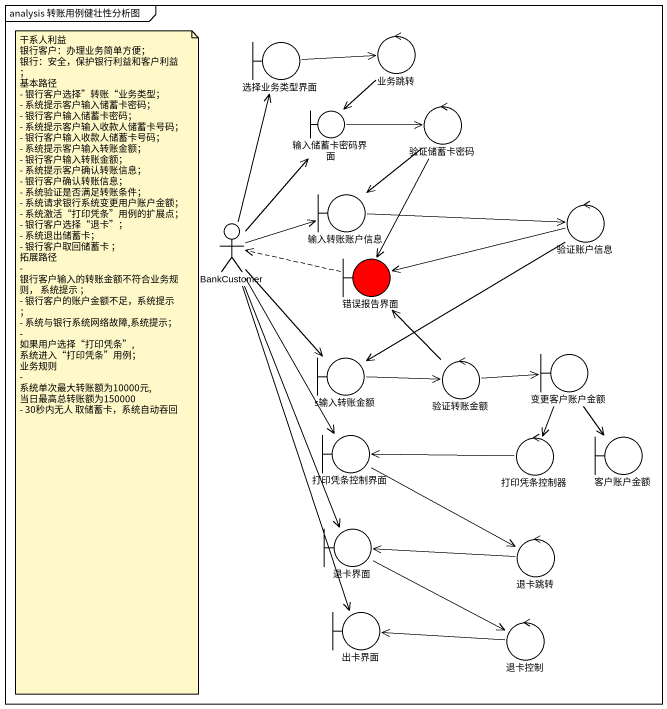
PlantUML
@startuml
mainframe analysis 转账用例健壮性分析图
boundary 选择业务类型界面
control 业务跳转
boundary 输入储蓄卡密码界面
control 验证储蓄卡密码
boundary 输入转账账户信息
control 验证账户信息
actor BankCustomer
boundary 错误报告界面 #FF0000
boundary s输入转账金额
control 验证转账金额
boundary 变更客户账户金额
boundary 打印凭条控制界面
control 打印凭条控制器
boundary 客户账户金额
boundary 退卡界面
control 退卡跳转
boundary 出卡界面
control 退卡控制
选择业务类型界面 -right-> 业务跳转
业务跳转 --> 输入储蓄卡密码界面
输入储蓄卡密码界面 -right-> 验证储蓄卡密码
验证储蓄卡密码 --> 输入转账账户信息
验证储蓄卡密码 --> 错误报告界面
输入转账账户信息 -right-> 验证账户信息
验证账户信息 -left-> 错误报告界面
验证账户信息 --> s输入转账金额
BankCustomer -up-> 选择业务类型界面
BankCustomer -up-> 输入储蓄卡密码界面
BankCustomer -right-> 输入转账账户信息
BankCustomer --> s输入转账金额
BankCustomer --> 打印凭条控制界面
BankCustomer --> 退卡界面
BankCustomer --> 出卡界面
错误报告界面 .left.> BankCustomer
s输入转账金额 -right-> 验证转账金额
验证转账金额 -up-> 错误报告界面
验证转账金额 -right-> 变更客户账户金额
变更客户账户金额 --> 打印凭条控制器
变更客户账户金额 --> 客户账户金额
打印凭条控制界面 -right-> 退卡跳转
打印凭条控制器 -left-> 打印凭条控制界面
退卡界面 -right-> 退卡控制
退卡跳转 -left-> 退卡界面
退卡控制 -left-> 出卡界面
note as N1
  干系人利益
  银行客户：办理业务简单方便；
  银行：安全，保护银行利益和客户利益；
  基本路径
  - 银行客户选择”转账“业务类型；
  - 系统提示客户输入储蓄卡密码；
  - 银行客户输入储蓄卡密码；
  - 系统提示客户输入收款人储蓄卡号码；
  - 银行客户输入收款人储蓄卡号码；
  - 系统提示客户输入转账金额；
  - 银行客户输入转账金额；
  - 系统提示客户确认转账信息；
  - 银行客户确认转账信息；
  - 系统验证是否满足转账条件；
  - 系统请求银行系统变更用户账户金额；
  - 系统激活“打印凭条”用例的扩展点；
  - 银行客户选择“退卡”；
  - 系统退出储蓄卡；
  - 银行客户取回储蓄卡 ；
  拓展路径
  - 银行客户输入的转账金额不符合业务规则， 系统提示 ；
  - 银行客户的账户金额不足，系统提示 ；
  - 系统与银行系统网络故障,系统提示；
  - 如果用户选择“打印凭条”,系统进入“打印凭条”用例；
  业务规则
  - 系统单次最大转账额为10000元,当日最高总转账额为150000
  - 30秒内无人 取储蓄卡，系统自动吞回
end note
@enduml
